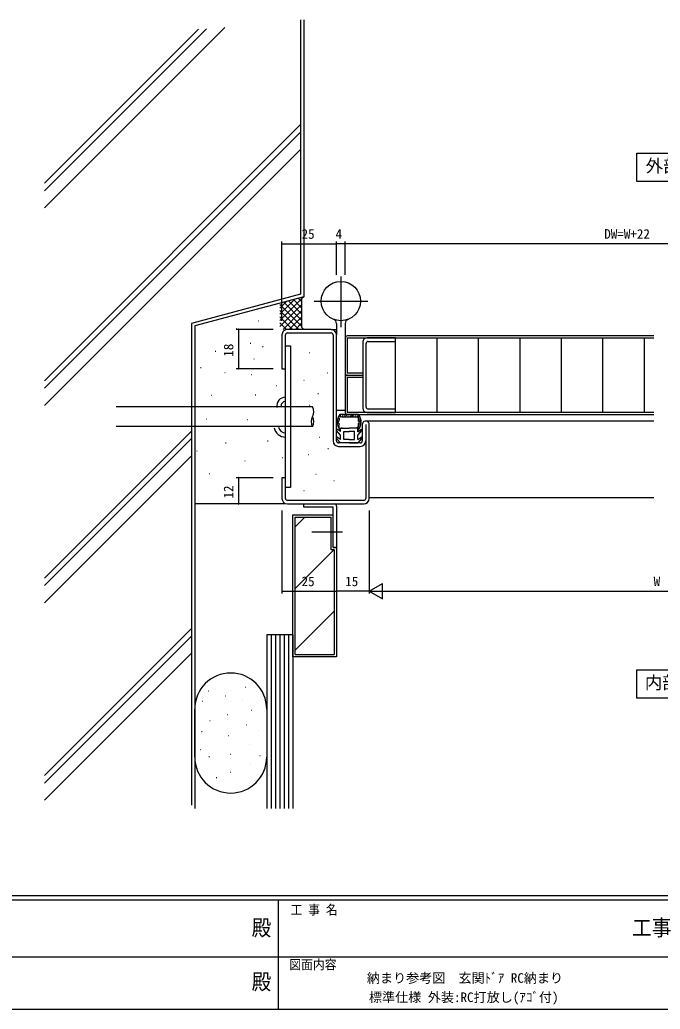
# Model space of a CAD drawing. Units: millimetres, scale not verified. Extents: x -1432 to 567, y -403 to 403.
# Drawn here: x -131.1 to 162.5, y -403 to 50.5 of the extents above; entities that cross this region are included whole.
import ezdxf
from ezdxf.enums import TextEntityAlignment as Align

# ---------------------------------------------------------------- set-up
doc = ezdxf.new("R2010")
doc.units = ezdxf.units.MM
doc.header["$LTSCALE"] = 2
for name, color, linetype in [('0-1_USER1', 3, 'Continuous'), ('0-2_YKK_11', 7, 'Continuous'), ('0-3_YKK_12', 2, 'Continuous'), ('0-4_YKK_13', 4, 'Continuous'), ('0-5_YKK_D', 6, 'Continuous'), ('0-6_YKK_ZWAK', 7, 'Continuous'), ('0-7_YSS_K', 3, 'Continuous')]:
    doc.layers.add(name, color=color, linetype=linetype)
doc.styles.add('ＭＳ ゴシック', font='')
doc.styles.get('ＭＳ ゴシック').set_extended_font_data('MS Gothic')

msp = doc.modelspace()

# ---------------------------------------------------------------- linework, layer by layer
at = {"layer": '0-1_USER1'}
for points in [[(151.752, -23.594), (151.752, -10.594), (173.605, -10.594), (173.605, -23.594)], [(151.752, -260.488), (151.752, -247.488), (173.605, -247.488), (173.605, -260.488)]]:
    msp.add_lwpolyline(points, close=True, dxfattribs=at)
at = {"layer": '0-2_YKK_11'}
for p, q in [((11.584, -91.397), (-8.416, -91.397)), ((-8.416, -92.997), (11.584, -92.997)), ((12.484, -93.897), (12.485, -142.497)), ((14.085, -142.497), (14.084, -93.897)), ((26.084, -97.298), (26.084, -127.498)), ((27.684, -126.998), (27.684, -97.798)), ((41.084, -95.298), (28.084, -95.298)), ((28.084, -129.498), (41.084, -129.498)), ((25.884, -134.997), (25.885, -142.497)), ((27.484, -134.997), (27.485, -168.897)), ((29.085, -168.897), (29.085, -134.997)), ((24.985, -143.397), (14.985, -143.397)), ((14.985, -144.997), (24.985, -144.997)), ((26.585, -169.797), (-8.415, -169.797)), ((-8.415, -171.397), (26.585, -171.397))]:
    msp.add_line(p, q, dxfattribs=at)
for points in [[(-10.916, -93.897), (-10.916, -109.397), (-9.316, -109.397), (-9.316, -93.897)], [(28.584, -96.898), (41.084, -96.898), (41.084, -95.298)], [(41.084, -129.498), (41.084, -127.898), (28.584, -127.898)], [(-9.315, -168.897), (-9.315, -159.397), (-10.915, -159.397), (-10.915, -168.897)], [(14.085, -172.397), (14.085, -191.397), (12.585, -191.397), (12.585, -172.897), (-0.915, -172.897), (-0.915, -171.397), (13.085, -171.397)]]:
    msp.add_lwpolyline(points, dxfattribs=at)
for centre, radius, start, end in [((-8.416, -93.897), 2.5, 90.00025, 180.00029), ((-8.416, -93.897), 0.9, 90.00025, 180.00029), ((11.584, -93.897), 2.5, 0.00027, 90.00025), ((11.584, -93.897), 0.9, 0.00027, 90.00025), ((28.084, -97.298), 2, 89.99998, 180.00002), ((28.584, -97.798), 0.9, 89.99998, 180.00002), ((28.084, -127.498), 2, 180.00002, 270), ((28.584, -126.998), 0.9, 180.00002, 270), ((27.484, -134.997), 1.6, 0.00027, 180.00029), ((14.985, -142.497), 2.5, 180.00029, 270.00027), ((14.985, -142.497), 0.9, 180.00029, 270.00027), ((24.985, -142.497), 0.9, 270.00027, 0.00027), ((24.985, -142.497), 2.5, 270.00027, 0.00027), ((-8.415, -168.897), 2.5, 180.00029, 270.00027), ((-8.415, -168.897), 0.9, 180.00029, 270.00027), ((13.085, -172.397), 1, 0, 89.99998), ((26.585, -168.897), 0.9, 270.00027, 0.00027), ((26.585, -168.897), 2.5, 270.00027, 0.00027)]:
    msp.add_arc(centre, radius, start, end, dxfattribs=at)
at = {"layer": '0-3_YKK_12'}
for p, q in [((11.585, -91.397), (14.085, -91.397)), ((146.084, -133.397), (27.484, -133.397)), ((159.584, -133.397), (143.548, -133.397)), ((29.085, -168.397), (159.584, -168.397))]:
    msp.add_line(p, q, dxfattribs=at)
at = {"layer": '0-4_YKK_13'}
for p, q in [((16.085, -67.152), (16.085, -90.356)), ((3.908, -78.397), (28.381, -78.397)), ((14.085, -88.644), (14.085, -93.897)), ((18.085, -88.644), (18.085, -128.397)), ((159.584, -94.398), (19.085, -94.398)), ((18.085, -95.291), (18.085, -111.476)), ((18.985, -95.298), (18.985, -111.498)), ((18.985, -95.298), (159.537, -95.298)), ((41.084, -129.497), (41.084, -95.298)), ((60.084, -95.298), (60.084, -129.497)), ((79.084, -95.298), (79.084, -129.497)), ((98.084, -95.298), (98.084, -129.497)), ((117.084, -95.298), (117.084, -129.497)), ((136.084, -95.298), (136.084, -129.497)), ((155.084, -95.298), (155.084, -129.497)), ((26.084, -111.497), (18.985, -111.497)), ((18.985, -113.297), (26.084, -113.297)), ((18.985, -113.297), (18.985, -129.498)), ((19.085, -112.397), (26.084, -112.397)), ((18.085, -113.392), (18.085, -129.397)), ((14.085, -128.397), (18.085, -128.397)), ((24.132, -130.397), (15.646, -130.397)), ((15.656, -131.182), (15.856, -131.182)), ((15.847, -131.481), (16.047, -131.481)), ((15.907, -130.55), (16.107, -130.55)), ((16.002, -131.099), (16.202, -131.099)), ((16.37, -131.397), (23.408, -131.397)), ((16.682, -130.895), (16.882, -130.895)), ((16.968, -131.181), (17.168, -131.181)), ((17.415, -130.698), (17.615, -130.698)), ((17.683, -130.967), (17.883, -130.967)), ((18.13, -130.984), (18.33, -130.984)), ((18.487, -130.752), (18.687, -130.752)), ((18.756, -130.895), (18.956, -130.895)), ((159.537, -129.497), (18.985, -129.497)), ((19.417, -131.127), (19.617, -131.127)), ((19.756, -130.716), (19.956, -130.716)), ((20.203, -131.127), (20.403, -131.127)), ((20.489, -130.788), (20.689, -130.788)), ((20.882, -131.074), (21.082, -131.074)), ((20.893, -130.397), (159.537, -130.397)), ((21.311, -130.931), (21.511, -130.931)), ((21.901, -130.877), (22.101, -130.877)), ((21.973, -131.27), (22.173, -131.27)), ((22.813, -130.806), (23.013, -130.806)), ((23.493, -130.431), (23.693, -130.431)), ((23.617, -131.092), (23.817, -131.092)), ((23.804, -131.194), (24.004, -131.194)), ((23.923, -130.693), (24.123, -130.693)), ((24.221, -131.302), (24.421, -131.302)), ((14.607, -134.785), (14.807, -134.785)), ((14.797, -134.153), (14.997, -134.153)), ((14.809, -133.389), (15.009, -133.389)), ((14.941, -132.996), (15.141, -132.996)), ((14.976, -134.177), (15.176, -134.177)), ((15.012, -133.58), (15.212, -133.58)), ((15.108, -132.399), (15.308, -132.399)), ((15.138, -135.2), (15.338, -135.2)), ((15.143, -134.868), (15.343, -134.868)), ((15.185, -135.623), (15.385, -135.623)), ((15.215, -133.127), (15.415, -133.127)), ((15.244, -136.01), (15.444, -136.01)), ((15.322, -131.922), (15.522, -131.922)), ((15.346, -132.626), (15.546, -132.626)), ((15.37, -134.701), (15.57, -134.701)), ((15.382, -132.387), (15.582, -132.387)), ((23.684, -131.54), (23.884, -131.54)), ((24.09, -131.779), (24.29, -131.779)), ((24.111, -136.033), (24.311, -136.033)), ((24.281, -132.697), (24.481, -132.697)), ((24.448, -134.773), (24.648, -134.773)), ((24.495, -132.316), (24.695, -132.316)), ((24.592, -135.857), (24.792, -135.857)), ((24.651, -135.294), (24.851, -135.294)), ((24.698, -133.031), (24.898, -133.031)), ((24.722, -133.449), (24.922, -133.449)), ((24.853, -134.272), (25.053, -134.272)), ((25.008, -134.88), (25.208, -134.88)), ((25.02, -133.592), (25.22, -133.592)), ((25.056, -134.129), (25.256, -134.129)), ((15.889, -139.797), (14.145, -137.719)), ((15.889, -138.178), (14.541, -137.276)), ((15.572, -136.631), (15.772, -136.631)), ((15.889, -136.697), (19.889, -136.697)), ((15.889, -138.178), (15.889, -136.697)), ((15.889, -141.778), (15.889, -139.797)), ((17.389, -138.197), (19.889, -138.197)), ((17.389, -141.897), (17.389, -138.197)), ((23.889, -136.697), (19.889, -136.697)), ((22.389, -138.197), (19.889, -138.197)), ((22.389, -141.897), (22.389, -138.197)), ((23.811, -138.27), (25.258, -137.302)), ((23.818, -136.362), (24.018, -136.362)), ((23.889, -138.263), (23.889, -136.697)), ((23.889, -139.797), (23.972, -139.75)), ((23.889, -141.863), (23.889, -139.797)), ((23.972, -139.75), (25.655, -137.744)), ((24.17, -136.737), (24.37, -136.737)), ((15.889, -143.397), (14.145, -141.319)), ((15.889, -141.778), (14.541, -140.876)), ((19.985, -143.397), (15.889, -143.397)), ((19.889, -141.897), (17.389, -141.897)), ((19.889, -141.897), (22.389, -141.897)), ((19.985, -143.397), (23.889, -143.397)), ((23.811, -141.87), (25.258, -140.902)), ((23.889, -143.397), (23.972, -143.35)), ((23.972, -143.35), (25.655, -141.344)), ((16.798, -184.397), (2.717, -184.397))]:
    msp.add_line(p, q, dxfattribs=at)
msp.add_lwpolyline([(-7.015, -163.897), (-9.315, -163.897), (-9.315, -98.897), (-7.015, -98.897)], close=True, dxfattribs=at)
msp.add_lwpolyline([(23.464, -136.286), (23.858, -136.095), (24.149, -135.868), (24.236, -135.57), (24.15, -135.203), (24.094, -134.818), (24.244, -134.465), (24.491, -134.147), (24.584, -133.848), (24.165, -133.218), (24.107, -132.843), (24.212, -132.449), (24.237, -132.114), (24.001, -131.885), (23.647, -131.684), (23.408, -131.397)], dxfattribs=at)
msp.add_circle((16.085, -78.397), 9, dxfattribs=at)
for centre, radius, start, end in [((12.085, -88.644), 2, 0, 68.67655), ((20.085, -88.644), 2, 111.32386, 180), ((19.085, -95.398), 1, 90, 180), ((19.085, -111.397), 1, 180, 270), ((19.085, -113.397), 1, 90, 180), ((19.889, -133.897), 5.5, 140.48036, 223.34175), ((19.085, -129.397), 1, 180, 270), ((19.889, -133.897), 5.5, 316.65824, 39.51963), ((14.375, -137.526), 0.3, 56.21114, 220.00244), ((19.889, -133.897), 4.3, 213.7499, 220.62928), ((19.889, -133.897), 4.3, 319.37051, 326.2499), ((25.425, -137.551), 0.3, 319.99756, 123.78886), ((14.375, -141.126), 0.3, 56.21114, 220.00244), ((25.425, -141.151), 0.3, 319.99756, 123.78886)]:
    msp.add_arc(centre, radius, start, end, dxfattribs=at)
at = {"layer": '0-5_YKK_D'}
for p, q in [((-10.916, -87.397), (-10.916, -51.152)), ((-10.916, -52.152), (14.084, -52.152)), ((14.084, -66.397), (14.084, -51.152)), ((18.085, -52.152), (14.084, -52.152)), ((18.085, -66.398), (18.085, -51.152)), ((304.085, -52.152), (18.085, -52.152)), ((-14.916, -91.397), (-31.916, -91.397)), ((-30.916, -91.397), (-30.916, -109.397)), ((-14.916, -109.397), (-31.916, -109.397)), ((-14.915, -159.397), (-31.916, -159.397)), ((-30.916, -159.397), (-30.916, -171.397)), ((-10.915, -174.397), (-10.915, -212.398)), ((14.085, -174.397), (14.085, -212.398)), ((29.085, -174.397), (29.085, -212.398)), ((29.085, -174.397), (29.085, -212.398)), ((29.085, -211.398), (35.147, -207.898)), ((35.147, -214.898), (35.147, -207.898)), ((-10.915, -211.398), (14.085, -211.398)), ((29.085, -211.398), (14.085, -211.398)), ((29.085, -211.398), (35.147, -214.898)), ((29.085, -211.398), (41.209, -211.398)), ((36.085, -211.398), (286.085, -211.396))]:
    msp.add_line(p, q, dxfattribs=at)
for centre, start, end in [((-10.916, -52.152), 0, 180), ((-10.916, -52.152), 180, 0), ((14.084, -52.152), 0, 180), ((14.084, -52.152), 180, 0), ((18.085, -52.152), 0, 180), ((18.085, -52.152), 180, 0), ((-30.916, -91.397), 90, 270), ((-30.916, -91.397), 270, 90), ((-30.916, -109.397), 90, 270), ((-30.916, -109.397), 270, 90), ((-30.916, -159.397), 90, 270), ((-30.916, -159.397), 270, 90), ((-30.916, -171.397), 90, 270), ((-30.916, -171.397), 270, 90), ((-10.915, -211.398), 0, 180), ((-10.915, -211.398), 180, 0), ((14.085, -211.398), 0, 180), ((14.085, -211.398), 0, 180), ((14.085, -211.398), 180, 0), ((14.085, -211.398), 180, 0)]:
    msp.add_arc(centre, 0.106, start, end, dxfattribs=at)
at = {"layer": '0-6_YKK_ZWAK'}
for p, q in [((537.3, -351), (-562.7, -351)), ((483.3, -353), (-562.7, -353)), ((-12.7, -353), (-12.7, -403)), ((-194.7, -378.999), (-10.7, -378.999)), ((-10.7, -378.999), (173.3, -378.999)), ((-562.7, -403), (483.3, -403))]:
    msp.add_line(p, q, dxfattribs=at)
at = {"layer": '0-7_YSS_K'}
for p, q in [((-2.415, 50.542), (-2.415, -75.246)), ((-0.915, 50.542), (-0.915, -76.397)), ((-119.796, -35.715), (-37.133, 46.947)), ((-119.796, -27.796), (-45.539, 46.462)), ((-119.796, -24.402), (-49.141, 46.253)), ((-119.796, -114.911), (-2.415, 2.469)), ((-119.796, -118.306), (-2.415, -0.925)), ((-119.796, -126.225), (-2.415, -8.844)), ((-2.415, -75.246), (-52.415, -88.644)), ((-0.915, -76.397), (-50.915, -89.795)), ((-1.109, -76.449), (-11.915, -87.255)), ((-1.915, -78.598), (-3.44, -77.074)), ((-0.915, -76.397), (-1.915, -77.397)), ((-4.973, -77.485), (-11.915, -84.427)), ((-8.837, -78.52), (-11.915, -81.598)), ((-1.915, -89.912), (-11.915, -79.912)), ((-1.915, -80.084), (-11.915, -90.084)), ((-1.915, -87.084), (-10.132, -78.867)), ((-1.915, -84.255), (-7.901, -78.269)), ((-1.915, -81.427), (-5.671, -77.671)), ((-1.915, -77.397), (-1.915, -90.397)), ((-3.258, -91.397), (-11.915, -82.74)), ((-6.087, -91.397), (-11.915, -85.569)), ((-1.915, -82.912), (-10.401, -91.397)), ((-1.915, -85.74), (-7.572, -91.397)), ((-50.915, -89.795), (-50.915, -311)), ((-21.755, -87.459), (-21.555, -87.459)), ((-8.915, -91.397), (-11.915, -88.397)), ((-1.915, -88.569), (-4.744, -91.397)), ((-0.915, -91.397), (-1.915, -90.397)), ((-31.811, -90.987), (-31.611, -90.987)), ((-0.915, -91.397), (-8.883, -91.397)), ((-25.46, -97.692), (-25.26, -97.692)), ((-19.814, -99.28), (-19.614, -99.28)), ((-41.515, -101.397), (-41.315, -101.397)), ((1.535, -101.926), (1.735, -101.926)), ((-48.22, -108.807), (-48.02, -108.807)), ((-23.872, -104.926), (-23.672, -104.926)), ((-37.105, -111.101), (-36.905, -111.101)), ((-24.93, -111.983), (-24.73, -111.983)), ((9.828, -111.278), (10.028, -111.278)), ((-13.462, -117.1), (-13.262, -117.1)), ((-0.935, -114.63), (-0.735, -114.63)), ((-43.28, -121.511), (-43.08, -121.511)), ((-23.166, -121.335), (-22.966, -121.335)), ((5.593, -120.805), (5.793, -120.805)), ((3.029, -126.896), (-86.968, -126.896)), ((1.535, -126.098), (1.735, -126.098)), ((3.029, -135.896), (-86.968, -135.896)), ((-45.574, -132.45), (-45.374, -132.45)), ((-26.695, -132.626), (-26.495, -132.626)), ((-119.796, -205.421), (-52.415, -138.04)), ((-119.796, -208.815), (-52.415, -141.434)), ((-36.752, -143.389), (-36.552, -143.389)), ((-17.52, -142.507), (-17.32, -142.507)), ((6.299, -140.743), (6.499, -140.743)), ((-119.796, -216.735), (-52.415, -149.354)), ((-49.984, -147.094), (-49.784, -147.094)), ((1.182, -148.682), (1.382, -148.682)), ((10.181, -146.036), (10.381, -146.036)), ((-27.93, -151.682), (-27.73, -151.682)), ((-10.815, -150.094), (-10.615, -150.094)), ((-44.162, -157.504), (-43.962, -157.504)), ((4.535, -157.681), (4.735, -157.681)), ((12.827, -160.68), (13.027, -160.68)), ((-0.935, -165.267), (-0.735, -165.267)), ((-9.315, -171.397), (-50.915, -171.397)), ((-5.915, -176.401), (12.585, -176.401)), ((-5.915, -231.397), (-5.915, -176.401)), ((12.585, -191.397), (12.585, -176.401)), ((-0.484, -177.401), (-4.915, -181.832)), ((-4.915, -177.401), (11.585, -177.401)), ((-4.915, -240.401), (-4.915, -177.401)), ((12.8, -192.401), (-4.915, -210.116)), ((12.585, -191.397), (14.085, -191.397)), ((13.085, -192.401), (13.085, -240.401)), ((12.8, -220.685), (-4.915, -238.401)), ((-119.796, -295.931), (-52.415, -228.55)), ((-119.796, -299.325), (-52.415, -231.944)), ((-15.915, -231.397), (-15.915, -311)), ((-13.915, -231.397), (-13.915, -311)), ((-11.915, -231.397), (-11.915, -311)), ((-9.915, -231.397), (-9.915, -311)), ((-7.915, -231.397), (-7.915, -311)), ((-5.915, -231.397), (-5.915, -311)), ((-119.796, -307.244), (-52.415, -239.864)), ((-4.915, -240.401), (13.085, -240.401)), ((-44.554, -257.226), (-44.754, -257.226)), ((-27.754, -255.321), (-27.654, -255.321)), ((-27.754, -255.321), (-27.654, -255.321)), ((-47.369, -261.976), (-47.569, -261.976)), ((-36.814, -259.513), (-37.014, -259.513)), ((-29.239, -261.503), (-29.139, -261.503)), ((-50.915, -287.401), (-50.915, -265.401)), ((-25.032, -265.954), (-24.932, -265.954)), ((-17.915, -265.401), (-17.915, -287.401)), ((-43.85, -270.772), (-44.05, -270.772)), ((-35.758, -268.133), (-35.958, -268.133)), ((-47.545, -275.874), (-47.745, -275.874)), ((-27.259, -272.631), (-27.159, -272.631)), ((-21.567, -275.104), (-21.467, -275.104)), ((-35.406, -277.633), (-35.606, -277.633)), ((-48.073, -284.142), (-48.273, -284.142)), ((-26.022, -281.78), (-25.922, -281.78)), ((-44.202, -287.309), (-44.402, -287.309)), ((-34.351, -286.253), (-34.551, -286.253)), ((-21.072, -286.726), (-20.972, -286.726)), ((-34.527, -294.521), (-34.727, -294.521)), ((-25.527, -290.93), (-25.427, -290.93)), ((-40.86, -296.984), (-41.06, -296.984))]:
    msp.add_line(p, q, dxfattribs=at)
for points in [[(-2.415, 48.953), (-2.415, -75.246), (-52.415, -88.644), (-52.415, -309.5)], [(13.085, -192.401), (11.585, -192.401), (11.585, -177.401)], [(14.085, -191.397), (14.085, -241.401), (-5.915, -241.401), (-5.915, -231.401)], [(-5.915, -231.397), (-17.915, -231.397), (-17.915, -311)]]:
    msp.add_lwpolyline(points, dxfattribs=at)
for centre, radius, start, end in [((-9.315, -126.433), 3.979, 90, 189.99993), ((-9.315, -126.433), 2.024, 90, 189.99993), ((-0.868, -129.146), 4.5, 330.00002, 29.99998), ((6.926, -133.646), 4.5, 149.99998, 210.00002), ((-0.868, -133.646), 4.5, 329.99998, 30.00002), ((-9.315, -135.572), 5.213, 189.99993, 270), ((-9.315, -135.572), 3.217, 189.99993, 270), ((-34.415, -265.401), 16.5, 0, 180), ((-34.415, -287.401), 16.5, 180, 0)]:
    msp.add_arc(centre, radius, start, end, dxfattribs=at)

# ---------------------------------------------------------------- texts
at = {"layer": '0-1_USER1', "style": 'ＭＳ ゴシック'}
for s, height, p in [('外部', 5.865, (155.852, -21.094)), ('内部', 5.865, (155.425, -257.988)), ('納まり参考図  玄関ﾄﾞｱ RC納まり', 4.399, (28.01, -392.213)), ('標準仕様 外装:RC打放し(ｱｺﾞ付)', 4.399, (28.953, -401.035))]:
    msp.add_text(s, height=height, dxfattribs=at).set_placement(p, align=Align.BOTTOM_LEFT)
at = {"layer": '0-5_YKK_D', "style": 'ＭＳ ゴシック'}
for s, p in [('25', (-1.936, -51.152)), ('4', (13.634, -51.152)), ('DW=W+22', (136.842, -51.152)), ('25', (-1.935, -210.398)), ('15', (18.065, -210.398)), ('W', (159.485, -210.397))]:
    msp.add_text(s, height=4.399, dxfattribs=at).set_placement(p, align=Align.BOTTOM_LEFT)
for s, p in [('18', (-31.916, -103.917)), ('12', (-31.916, -168.917))]:
    msp.add_text(s, height=4.399, rotation=90, dxfattribs=at).set_placement(p, align=Align.BOTTOM_LEFT)
at = {"layer": '0-6_YKK_ZWAK', "style": 'ＭＳ ゴシック', "width": 0.9}
for s, height, p in [('工 事 名', 4.399, (-6.968, -360.904)), ('殿', 7.331, (-24.817, -371.509)), ('工事', 7.331, (149.631, -371.509)), ('図面内容', 4.399, (-7.532, -386.069)), ('殿', 7.331, (-24.817, -396.254))]:
    msp.add_text(s, height=height, dxfattribs=at).set_placement(p, align=Align.BOTTOM_LEFT)

doc.saveas('drawing.dxf')
